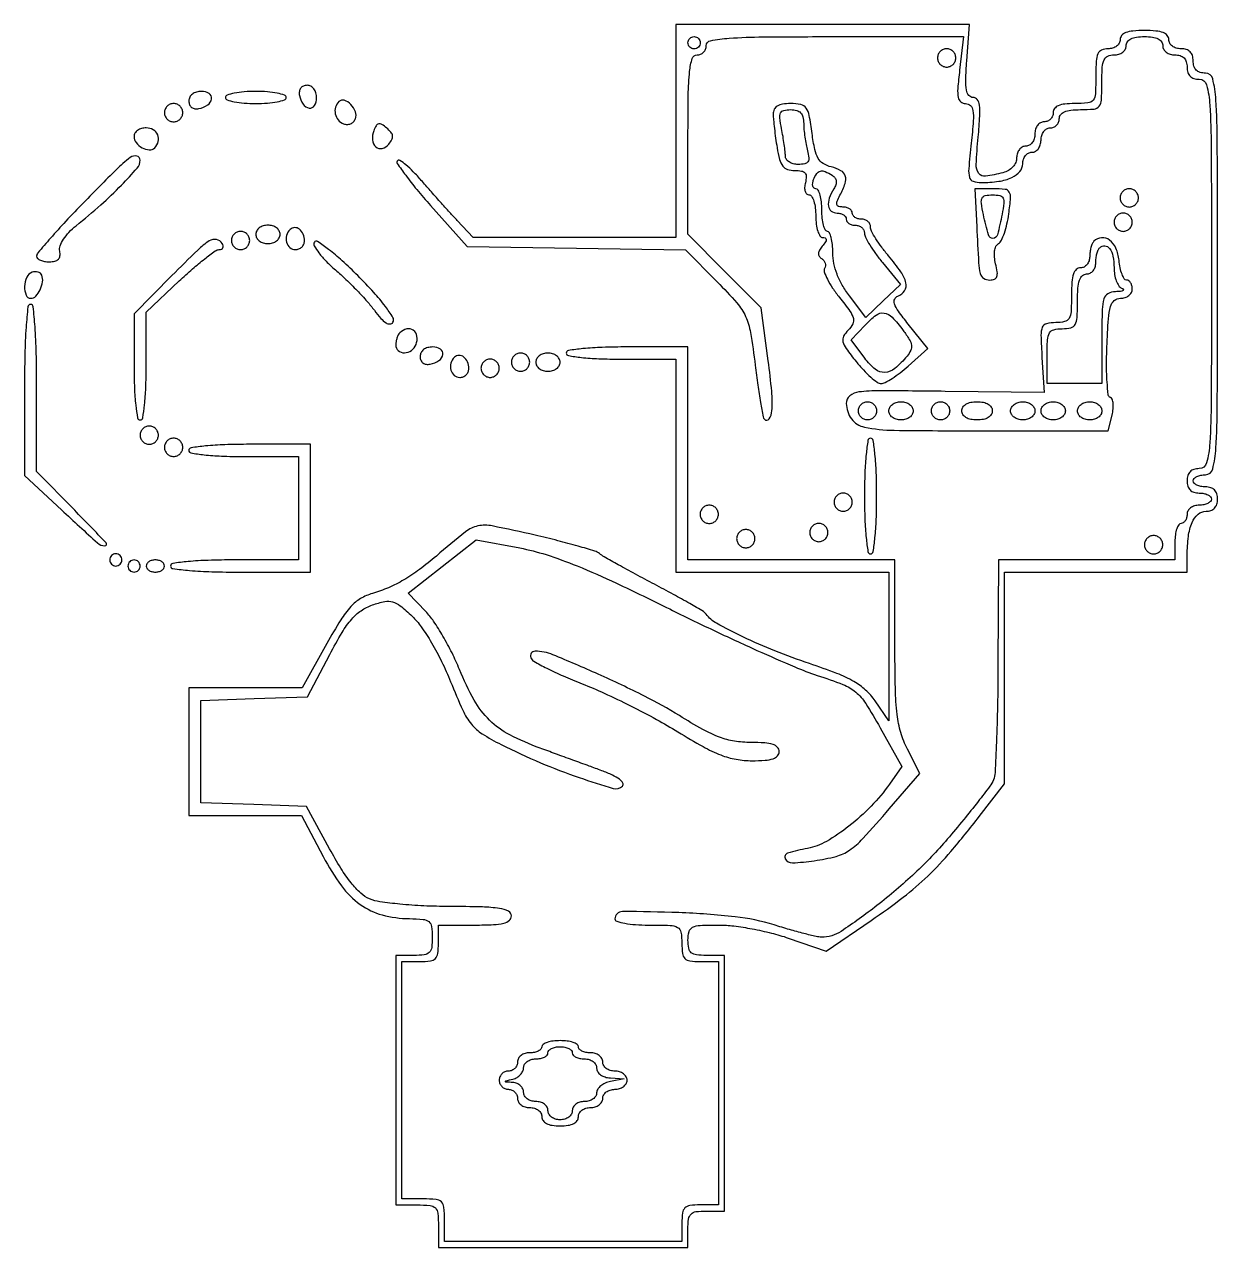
# Model space of a CAD drawing. Extents: x 3 to 199, y 0 to 201.
import ezdxf

# ---------------------------------------------------------------- set-up
doc = ezdxf.new("R2010")
doc.units = 0

msp = doc.modelspace()

# ---------------------------------------------------------------- linework, layer by layer
for points in [[(110, 183.5), (110, 166), (93.358263, 166), (76.716526, 166), (74.108263, 168.778881, -0.003922), (72.874424, 170.11427, -0.001824), (71.293379, 171.865392, -0.001806), (69.646778, 173.71596, -0.002521), (68.188348, 175.383895, 0.015659), (66.875688, 176.807827, 0.026071), (65.674098, 177.910707, 0.024331), (64.682496, 178.651784, 0.358964), (64.279604, 178.612938, 0.361906), (64.237759, 178.15394, 0.007998), (65.627061, 176.206102, 0.014361), (67.439055, 173.891895, 0.008733), (69.705159, 171.257923), (75.727805, 164.5), (93.669599, 164.228193), (111.611393, 163.956385), (116.806445, 158.69599, -0.014615), (120.028288, 155.237021, -0.073275), (121.462605, 153.020819, -0.065602), (122.271265, 150.3795, -0.010336), (123.060285, 144.991594, 0.004194), (123.497935, 141.723548, 0.006415), (123.93744, 138.898632, 0.002624), (124.355628, 136.49734, 0.153112), (124.559537, 136.10713, 0.470877), (125.34, 136.181308, 0.133183), (125.798381, 137.51488, 0.039183), (125.759908, 140.704466, 0.010656), (125.197421, 145.719277), (124.034418, 154.411463), (118.017209, 160.482637), (112, 166.553811), (112, 181.276905, -0.003153), (112.051023, 189.367691, -0.022233), (112.27547, 193.296151, -0.048312), (112.698931, 195.405952, -0.330326), (113.5, 196, 0.099038), (114.072457, 196.114514, 0.097945), (114.559375, 196.440625, 0.097945), (114.885486, 196.927543, 0.099038), (115, 197.5, -0.361014), (115.694318, 198.336294, -0.028543), (118.772947, 198.732259, -0.015665), (124.32066, 198.951606, -0.002048), (136.137681, 199), (157.275363, 199), (156.628946, 193.5, 0.008798), (156.325308, 190.455273, 0.06457), (156.394151, 188.996598, 0.17975), (156.814578, 188.282038, 0.172498), (157.607761, 188, -0.19514), (158.408413, 187.675151, -0.165985), (158.824876, 186.857219, -0.055312), (158.87817, 185.164445, -0.006912), (158.536903, 181.5, 0.005257), (158.131657, 177.299151, 0.083283), (158.246686, 175.873759, 0.254931), (158.843768, 175.22759, 0.083063), (160.170406, 175.013655, 0.033711), (163.055028, 175.225352, 0.071574), (165.199983, 175.850409, 0.107623), (166.521239, 176.835951, 0.180806), (167, 178.116631, -0.078143), (167.113134, 178.836097, -0.090403), (167.440625, 179.44676, -0.100781), (167.927933, 179.855006, -0.124756), (168.5, 180, 0.130775), (169.075754, 180.153209, 0.10214), (169.5625, 180.583333, 0.08892), (169.888136, 181.230589, 0.072314), (170, 182, -0.072314), (170.111864, 182.769411, -0.08892), (170.4375, 183.416667, -0.10214), (170.924246, 183.846791, -0.130775), (171.5, 184, 0.099038), (172.072457, 184.114514, 0.097945), (172.559375, 184.440625, 0.097945), (172.885486, 184.927543, 0.099038), (173, 185.5, -0.164293), (173.226074, 186.169448, -0.129352), (173.833333, 186.642857, -0.075863), (174.895967, 186.918107, -0.025511), (176.5, 187, 0.023974), (178.709242, 187.105988, 0.206324), (179.555556, 187.571429, 0.154453), (179.929858, 188.5825, 0.012019), (180, 191.5, -0.013964), (180.069261, 193.979415, -0.090841), (180.361111, 195.1875, -0.188085), (180.964475, 195.785276, -0.102588), (182, 196, 0.072314), (182.769411, 196.111864, 0.08892), (183.416667, 196.4375, 0.10214), (183.846791, 196.924246, 0.130775), (184, 197.5, -0.152103), (184.202091, 198.148955, -0.12651), (184.75, 198.625, -0.082504), (185.677925, 198.911037, -0.033607), (187, 199, -0.033607), (188.322075, 198.911037, -0.082504), (189.25, 198.625, -0.12651), (189.797909, 198.148955, -0.152103), (190, 197.5, 0.130775), (190.153209, 196.924246, 0.10214), (190.583333, 196.4375, 0.08892), (191.230589, 196.111864, 0.072314), (192, 196, -0.072254), (192.873159, 195.873159, -0.124864), (193.5, 195.5, -0.124864), (193.873159, 194.873159, -0.072254), (194, 194, 0.072254), (194.126841, 193.126841, 0.124864), (194.5, 192.5, 0.124864), (195.126841, 192.126841, 0.072254), (196, 192, -0.341614), (197.204913, 191.068005, -0.047946), (197.734375, 187.75, -0.014718), (197.963027, 180.820552, -0.000888), (198, 160, -0.000888), (197.963027, 139.179448, -0.014718), (197.734375, 132.25, -0.047946), (197.204913, 128.931995, -0.341614), (196, 128, 0.072254), (195.126841, 127.873159, 0.124864), (194.5, 127.5, 0.124864), (194.126841, 126.873159, 0.072254), (194, 126, 0.072254), (194.126841, 125.126841, 0.124864), (194.5, 124.5, 0.124864), (195.126841, 124.126841, 0.072254), (196, 124, -0.048028), (196.765418, 123.926307, -0.068025), (197.4125, 123.70625, -0.088204), (197.848523, 123.381882, -0.191087), (198, 123, -0.191087), (197.848523, 122.618118, -0.088204), (197.4125, 122.29375, -0.068025), (196.765418, 122.073693, -0.048028), (196, 122, 0.072314), (195.230589, 121.888136, 0.08892), (194.583333, 121.5625, 0.10214), (194.153209, 121.075754, 0.130775), (194, 120.5, -0.064853), (193.925306, 119.926543, -0.082425), (193.70625, 119.440625, -0.098894), (193.381354, 119.115568, -0.148195), (193, 119, 0.254951), (192.615738, 118.790443, 0.06271), (192.29375, 118.11875, 0.048861), (192.072766, 117.149251, 0.031626), (192, 116), (192, 113), (177.5, 113), (163, 113), (162.929715, 95.75, -0.00363), (162.853433, 89.019917, -0.00526), (162.68041, 83.078548, -0.002802), (162.453419, 78.064115, -0.084468), (162.179715, 76.836547, -0.063765), (161.605169, 75.821982, -0.004762), (159.673893, 73.292824, -0.006534), (157.294657, 70.318796, -0.004916), (154.603751, 67.108721, -0.027428), (149.263862, 61.516484, -0.023028), (143.034014, 56.18784, -0.019457), (137.151525, 51.964876, -0.14928), (133.930282, 51.012901, -0.054877), (133.051061, 51.117725, -0.005911), (131.058036, 51.605723, -0.007207), (128.692967, 52.25103, -0.005747), (126.160906, 53.012901, 0.048779), (119.750489, 54.354355, 0.017774), (110.487613, 55.034159, 0.008965), (101.219804, 55.217543, 0.414757), (100, 54, 0.332234), (100.292067, 53.608967, 0.026982), (101.615625, 53.29375, 0.027868), (103.39166, 53.072146, 0.017105), (105.5, 53, -0.008002), (109.082489, 52.942664, -0.11737), (110.291667, 52.613636, -0.230406), (110.847929, 51.83205, -0.041432), (111, 50, 0.030723), (111.103846, 48.311537, 0.167168), (111.5, 47.5, 0.167168), (112.311537, 47.103846, 0.030723), (114, 47), (117, 47), (117, 27), (117, 7), (114, 7, 0.030723), (112.311537, 6.896154, 0.167168), (111.5, 6.5, 0.167168), (111.103846, 5.688463, 0.030723), (111, 4), (111, 1), (91.5, 1), (72, 1), (72, 4.5, 0.021868), (71.906903, 6.627612, 0.176278), (71.5, 7.5, 0.176278), (70.627612, 7.906903, 0.021868), (68.5, 8), (65, 8), (65, 27.5), (65, 47), (68, 47, 0.030723), (69.688463, 47.103846, 0.167168), (70.5, 47.5, 0.167168), (70.896154, 48.311537, 0.030723), (71, 50), (71, 53), (77, 53, 0.010614), (80.035942, 53.064452, 0.050675), (81.75, 53.3125, 0.113455), (82.662288, 53.77697, 0.222027), (83, 54.5, 0.289633), (82.513638, 55.269186, 0.073509), (81.034149, 55.720965, 0.03127), (78.231575, 55.965678, 0.005044), (72.75, 56.045104, -0.010487), (68.603011, 56.150351, -0.012304), (64.680043, 56.42917, -0.011536), (61.391342, 56.821158, -0.066564), (59.709222, 57.295104, -0.08439), (58.24522, 58.245818, -0.037813), (56.674389, 59.929029, -0.029786), (54.982613, 62.320279, -0.015249), (53.137955, 65.5), (49.357466, 72.5), (40.678733, 72.788933), (32, 73.077866), (32, 81.5), (32, 89.922134), (40.75, 90.211067), (49.5, 90.5), (53.159701, 97.464551, -0.012863), (55.182501, 101.084708, -0.043908), (56.755794, 103.274429, -0.065415), (58.306461, 104.660374, -0.065781), (60.159701, 105.59558, -0.030877), (62.192995, 106.167602, -0.122976), (63.477999, 106.126189, -0.102505), (64.716379, 105.479528, -0.018092), (66.695302, 103.737877, -0.050076), (68.188183, 102.010949, -0.020495), (69.867638, 99.401017, -0.019202), (71.532767, 96.297176, -0.017708), (73.0037, 92.990821, 0.010748), (75.014446, 88.296226, 0.062854), (76.41949, 86.013311, 0.082045), (78.187125, 84.432, 0.025275), (81.308398, 82.663248, 0.015883), (87.7524, 79.682473, 0.017864), (94.12765, 77.240741, 0.010875), (99.73697, 75.454468, 0.274591), (101.236427, 75.836427, 0.339393), (101.302311, 76.336445, 0.102393), (100.75862, 76.947099, 0.052069), (99.591456, 77.639175, 0.019633), (97.834877, 78.365164, 0.000362), (95.763821, 79.125692, 0.000168), (93.069873, 80.111719, 0.000166), (90.237871, 81.146134, 0.000231), (87.700859, 82.070521, -0.032435), (82.723837, 84.25619, -0.073922), (79.406919, 86.655444, -0.07245), (76.892022, 89.947507, -0.030177), (74.467752, 95, 0.018912), (73.241447, 97.710618, 0.01599), (71.747649, 100.480102, 0.016287), (70.221563, 102.918581, 0.042612), (68.928196, 104.528008), (66.037992, 107.556017), (71.623849, 111.918626), (77.209706, 116.281236), (84.354853, 114.963541, -0.032546), (88.696508, 113.866776, -0.018467), (93.791847, 112.010088, -0.013541), (100.246653, 109.178153, -0.005303), (109, 104.93759, 0.004776), (116.194622, 101.442769, 0.00501), (123.34098, 98.142653, 0.004813), (129.563767, 95.416048, 0.0222), (133.245888, 94.034505, -0.015007), (137.467897, 92.519293, -0.080121), (139.56827, 91.275977, -0.077985), (141.197373, 89.421389, -0.013802), (143.574048, 85.433974), (147.156321, 79.028273), (145.119549, 76.167891, -0.037711), (142.085522, 72.522795, -0.033928), (138.435333, 69.233652, -0.035568), (134.745947, 66.73939, -0.084684), (131.651833, 65.594462, 0.027991), (128.3673, 64.785758, 0.473649), (127.99721, 63.882137, 0.287815), (129.163046, 63.223345, 0.024402), (132.75, 63.564872, 0.027016), (136.341478, 64.284458, 0.088524), (138.535208, 65.286169, 0.056483), (140.731303, 67.2037, 0.006569), (145.074839, 72.086388), (150.098926, 77.885766), (148.049463, 81.903045, -0.046765), (146.966585, 84.627796, -0.042179), (146.362017, 87.602386, -0.024223), (146.073544, 91.852535, -0.004833), (146, 99.460162), (146, 113), (129, 113), (112, 113), (112, 130.5), (112, 148), (102, 148, 0.008055), (97.918453, 147.934243, 0.016864), (94.75, 147.725, 0.012451), (92.367196, 147.426633, 0.371083), (92, 147, 0.365646), (92.35519, 146.579235, 0.014491), (94.5, 146.277778, 0.018502), (97.360273, 146.066717, 0.009164), (101, 146), (110, 146), (110, 128.5), (110, 111), (127.5, 111), (145, 111), (145, 98.77822), (145, 86.556439), (142.75, 89.826538, 0.057189), (141.19278, 91.613105, 0.055769), (139.258959, 93.017766, 0.037465), (136.455864, 94.343873, 0.010829), (131.946455, 95.966133, -0.01441), (126.284834, 98.048803, -0.016568), (121.014334, 100.367429, -0.014508), (116.701878, 102.593885, -0.110131), (115, 104.101612, 0.103035), (114.556082, 104.506146, 0.002859), (112.296875, 105.823639, 0.00576), (109.601692, 107.333731, 0.00391), (106.5, 108.993605, -0.002715), (103.361153, 110.663726, -0.003696), (100.549714, 112.206215, -0.002458), (98.207752, 113.528887, -0.041656), (97.477749, 114.030769, 0.096961), (96.69958, 114.448076, 0.004973), (93.946342, 115.266608, 0.007766), (90.62968, 116.161346, 0.005544), (86.891438, 117.063797, 0.005987), (79.848848, 118.59299, 0.10289), (77.501158, 118.585439, 0.117508), (75.455855, 117.617004, 0.008709), (70.66579, 113.63469, -0.018153), (67.902953, 111.424636, -0.027247), (65.327554, 109.722883, -0.030122), (62.79846, 108.440721, -0.031844), (60.179474, 107.498608, 0.064994), (58.208041, 106.638364, 0.072812), (56.607321, 105.326303, 0.046044), (54.958497, 103.142852, 0.011207), (52.664478, 99.248608), (48.610494, 92), (39.305247, 92), (30, 92), (30, 81.5), (30, 71), (39.263192, 71), (48.526383, 71), (52.076284, 64.25, 0.037043), (55.073401, 59.4505, 0.078825), (58.173025, 56.376769, 0.090581), (61.771536, 54.668527, 0.062515), (66.25, 54.048032, -0.018569), (68.490212, 53.936061, -0.149967), (69.433497, 53.554054, -0.190819), (69.882226, 52.754071, -0.033534), (70, 51, -0.030723), (69.896154, 49.311537, -0.167168), (69.5, 48.5, -0.167168), (68.688463, 48.103846, -0.030723), (67, 48), (64, 48), (64, 27.5), (64, 7), (67.5, 7, -0.021868), (69.627612, 6.906903, -0.176278), (70.5, 6.5, -0.176278), (70.906903, 5.627612, -0.021868), (71, 3.5), (71, 0), (91.5, 0), (112, 0), (112, 3, -0.030723), (112.103846, 4.688463, -0.167168), (112.5, 5.5, -0.167168), (113.311537, 5.896154, -0.030723), (115, 6), (118, 6), (118, 27), (118, 48), (115, 48, -0.030103), (113.386401, 48.097235, -0.144586), (112.55, 48.458333, -0.173074), (112.126572, 49.175563, -0.047675), (112, 50.5, -0.064271), (112.183591, 51.922364, -0.218307), (112.761873, 52.627899, -0.104087), (113.99345, 52.938309, -0.009869), (117.118729, 53, -0.031296), (119.523243, 52.849351, -0.015252), (122.562299, 52.372488, -0.015064), (125.704805, 51.682062, -0.021053), (128.462031, 50.863787), (134.686604, 48.727575), (142.093302, 53.75975, 0.014922), (147.367169, 57.577727, 0.027325), (151.387401, 61.040884, 0.025353), (155.197069, 65.094609, 0.011008), (159.858784, 70.839798), (164, 76.179595), (164, 93.589798), (164, 111), (179, 111), (194, 111), (194.013655, 113.75, -0.029768), (194.216104, 116.885147, -0.070216), (194.826559, 119.141668, -0.110653), (195.808751, 120.503546, -0.183409), (197.116631, 121, 0.082074), (197.919256, 121.132643, 0.122573), (198.514579, 121.515482, 0.117651), (198.876666, 122.146201, 0.071854), (199, 123, 0.072254), (198.873159, 123.873159, 0.124864), (198.5, 124.5, 0.124864), (197.873159, 124.873159, 0.072254), (197, 125, -0.048028), (196.234582, 125.073693, -0.068025), (195.5875, 125.29375, -0.088204), (195.151477, 125.618118, -0.191087), (195, 126, -0.191087), (195.151477, 126.381882, -0.088204), (195.5875, 126.70625, -0.068025), (196.234582, 126.926307, -0.048028), (197, 127, 0.344545), (198.209349, 127.945603, 0.045791), (198.734848, 131.375, 0.014277), (198.963158, 138.511581, 0.000857), (199, 160, 0.000857), (198.963158, 181.488419, 0.014277), (198.734848, 188.625, 0.045791), (198.209349, 192.054397, 0.344545), (197, 193, -0.072254), (196.126841, 193.126841, -0.124864), (195.5, 193.5, -0.124864), (195.126841, 194.126841, -0.072254), (195, 195, 0.072254), (194.873159, 195.873159, 0.124864), (194.5, 196.5, 0.124864), (193.873159, 196.873159, 0.072254), (193, 197, -0.072314), (192.230589, 197.111864, -0.08892), (191.583333, 197.4375, -0.10214), (191.153209, 197.924246, -0.130775), (191, 198.5, 0.176579), (190.750359, 199.184843, 0.128937), (190.083333, 199.65625, 0.069535), (188.888175, 199.923415, 0.020272), (187, 200, 0.020272), (185.111825, 199.923415, 0.069535), (183.916667, 199.65625, 0.128937), (183.249641, 199.184843, 0.176579), (183, 198.5, -0.130775), (182.846791, 197.924246, -0.10214), (182.416667, 197.4375, -0.08892), (181.769411, 197.111864, -0.072314), (181, 197, 0.102588), (179.964475, 196.785276, 0.188085), (179.361111, 196.1875, 0.090841), (179.069261, 194.979415, 0.013964), (179, 192.5, -0.012019), (178.929858, 189.5825, -0.154453), (178.555556, 188.571429, -0.206324), (177.709242, 188.105988, -0.023974), (175.5, 188, 0.025511), (173.895967, 187.918107, 0.075863), (172.833333, 187.642857, 0.129352), (172.226074, 187.169448, 0.164293), (172, 186.5, -0.099038), (171.885486, 185.927543, -0.097945), (171.559375, 185.440625, -0.097945), (171.072457, 185.114514, -0.099038), (170.5, 185, 0.130775), (169.924246, 184.846791, 0.10214), (169.4375, 184.416667, 0.08892), (169.111864, 183.769411, 0.072314), (169, 183, -0.072314), (168.888136, 182.230589, -0.08892), (168.5625, 181.583333, -0.10214), (168.075754, 181.153209, -0.130775), (167.5, 181, 0.124756), (166.927933, 180.855006, 0.100781), (166.440625, 180.44676, 0.090403), (166.113134, 179.836097, 0.078143), (166, 179.116631, -0.100847), (165.837853, 178.320885, -0.083571), (165.371293, 177.591036, -0.07689), (164.649875, 177.005527, -0.066715), (163.75, 176.630286, -0.030607), (160.879705, 176.046528, -0.283289), (159.76828, 176.533113, -0.16591), (159.354961, 177.985811, -0.01037), (159.68223, 182.5, 0.00786), (159.950052, 185.953671, 0.048017), (159.888785, 187.739824, 0.126922), (159.522028, 188.650806, 0.23825), (158.830795, 189, -0.228611), (158.141958, 189.332319, -0.12634), (157.752162, 190.204118, -0.051053), (157.639298, 191.883935, -0.00932), (157.806381, 195), (158.240382, 201), (134.120191, 201), (110, 201)], [(114, 198, -0.099038), (113.923658, 197.618362, -0.097945), (113.70625, 197.29375, -0.097945), (113.381638, 197.076342, -0.099038), (113, 197, -0.099038), (112.618362, 197.076342, -0.097945), (112.29375, 197.29375, -0.097945), (112.076342, 197.618362, -0.099038), (112, 198, -0.099038), (112.076342, 198.381638, -0.097945), (112.29375, 198.70625, -0.097945), (112.618362, 198.923658, -0.099038), (113, 199, -0.099038), (113.381638, 198.923658, -0.097945), (113.70625, 198.70625, -0.097945), (113.923658, 198.381638, -0.099038)], [(153, 195.5, 0.099038), (153.114514, 194.927543, 0.097945), (153.440625, 194.440625, 0.097945), (153.927543, 194.114514, 0.099038), (154.5, 194, 0.099038), (155.072457, 194.114514, 0.097945), (155.559375, 194.440625, 0.097945), (155.885486, 194.927543, 0.099038), (156, 195.5, 0.099038), (155.885486, 196.072457, 0.097945), (155.559375, 196.559375, 0.097945), (155.072457, 196.885486, 0.099038), (154.5, 197, 0.099038), (153.927543, 196.885486, 0.097945), (153.440625, 196.559375, 0.097945), (153.114514, 196.072457, 0.099038)], [(48.176676, 189.332866, 0.100818), (48.769787, 187.900237, 0.210781), (49.770795, 187.270086, 0.297834), (50.642779, 187.672718, 0.14074), (51, 188.916667, 0.066422), (50.888599, 189.751548, 0.09567), (50.561201, 190.41896, 0.111791), (50.054646, 190.84677, 0.12024), (49.426676, 191, 0.099154), (48.820192, 190.878535, 0.133817), (48.380696, 190.53647, 0.126354), (48.159635, 190.00171, 0.083236)], [(30, 188.426676, 0.099154), (30.121465, 187.820192, 0.133817), (30.46353, 187.380696, 0.126354), (30.99829, 187.159635, 0.083236), (31.667134, 187.176676, 0.100818), (33.099763, 187.769787, 0.210781), (33.729914, 188.770795, 0.297834), (33.327282, 189.642779, 0.14074), (32.083333, 190, 0.066422), (31.248452, 189.888599, 0.09567), (30.58104, 189.561201, 0.111791), (30.15323, 189.054646, 0.12024)], [(36, 189, 0.322437), (36.280551, 188.610183, 0.031449), (37.46875, 188.29375, 0.03053), (39.083446, 188.072205, 0.01883), (41, 188, 0.01883), (42.916554, 188.072205, 0.03053), (44.53125, 188.29375, 0.031449), (45.719449, 188.610183, 0.322437), (46, 189, 0.322437), (45.719449, 189.389817, 0.031449), (44.53125, 189.70625, 0.03053), (42.916554, 189.927795, 0.01883), (41, 190, 0.01883), (39.083446, 189.927795, 0.03053), (37.46875, 189.70625, 0.031449), (36.280551, 189.389817, 0.322437)], [(26, 186.5, 0.099038), (26.114514, 185.927543, 0.097945), (26.440625, 185.440625, 0.097945), (26.927543, 185.114514, 0.099038), (27.5, 185, 0.099038), (28.072457, 185.114514, 0.097945), (28.559375, 185.440625, 0.097945), (28.885486, 185.927543, 0.099038), (29, 186.5, 0.099038), (28.885486, 187.072457, 0.097945), (28.559375, 187.559375, 0.097945), (28.072457, 187.885486, 0.099038), (27.5, 188, 0.099038), (26.927543, 187.885486, 0.097945), (26.440625, 187.559375, 0.097945), (26.114514, 187.072457, 0.099038)], [(54.657991, 188.324657, 0.126013), (54.102418, 187.386569, 0.12282), (54.058893, 186.287295, 0.12337), (54.536223, 185.300006, 0.127827), (55.417241, 184.670131, 0.095176), (55.998073, 184.56646, 0.096953), (56.571892, 184.68664, 0.0988), (57.04972, 185.011242, 0.10304), (57.3578, 185.490029, 0.181201), (57.366984, 186.653157, 0.102968), (56.614701, 187.864259, 0.124017), (55.548111, 188.537393, 0.282582)], [(126.011006, 186.25, 0.020978), (126.055357, 185.331292, 0.006003), (126.200855, 183.9125, 0.006031), (126.403757, 182.314061, 0.006371), (126.641848, 180.75, 0.023431), (127.060022, 178.794405, 0.10033), (127.584034, 177.730088, 0.151323), (128.357914, 177.185822, 0.078301), (129.537223, 177, -0.040705), (130.658193, 176.90859, -0.173851), (131.235884, 176.587732, -0.193971), (131.441963, 175.998344, -0.052286), (131.289749, 175, 0.049804), (131.167727, 174.225436, 0.086529), (131.242791, 173.580679, 0.126717), (131.496045, 173.158779, 0.197013), (131.883369, 173, -0.261576), (132.312871, 172.758802, -0.059719), (132.67199, 171.971875, -0.04701), (132.918825, 170.840892, -0.030241), (133, 169.5, 0.030402), (133.081607, 168.159119, 0.047226), (133.329718, 167.028125, 0.060073), (133.690758, 166.241597, 0.260797), (134.122445, 166, -0.097798), (134.562784, 165.913039, -0.313517), (134.716495, 165.674921, -0.141986), (134.581562, 165.262907, -0.023542), (134.073886, 164.589028, 0.042246), (133.600925, 163.909843, 0.118701), (133.437769, 163.358158, 0.164411), (133.565939, 162.903294, 0.104543), (133.967754, 162.519929, -0.087848), (134.329851, 162.196651, -0.094592), (134.547595, 161.776465, -0.100073), (134.588288, 161.325549, -0.111482), (134.446332, 160.913163, 0.231808), (134.388776, 160.32777, 0.028771), (134.920024, 159.122297, 0.029161), (135.767162, 157.679515, 0.020159), (136.882203, 156.14873, -0.010875), (138.616964, 153.857758, -0.091052), (139.173435, 152.690163, -0.186932), (139.076076, 151.779034, -0.077492), (138.333371, 150.761943, 0.072265), (137.580322, 149.752877, 0.187903), (137.468904, 148.868787, 0.095532), (137.988656, 147.754938, 0.011596), (139.631188, 145.595503, 0.019416), (140.820025, 144.218758, 0.025035), (142.01984, 143.056212, 0.024229), (143.08805, 142.207976, 0.156931), (143.734223, 142.000029, 0.123283), (144.401136, 142.166988, 0.020588), (145.547841, 142.841639, 0.021484), (146.856892, 143.768166, 0.017581), (148.175077, 144.865124), (151.381707, 147.730247), (148.191396, 151.758343, -0.011116), (146.581536, 153.886496, -0.068454), (145.938119, 155.096576, -0.194133), (145.961814, 155.848663, -0.199952), (146.500543, 156.361835, 0.161052), (147.587619, 157.251332, 0.201423), (147.803821, 158.525045, 0.096146), (146.985963, 160.351097, 0.023618), (144.959359, 162.962226, -0.016884), (143.826309, 164.382196, -0.020638), (142.869312, 165.785706, -0.019617), (142.171152, 167.010892, -0.120254), (142, 167.712226, 0.115731), (141.884759, 168.203437, 0.100462), (141.559375, 168.621716, 0.0933), (141.072825, 168.902469, 0.084524), (140.5, 169, -0.064853), (139.926543, 169.074694, -0.082425), (139.440625, 169.29375, -0.098894), (139.115568, 169.618646, -0.148195), (139, 170, 0.151449), (138.881773, 170.381368, 0.098371), (138.54904, 170.70625, 0.081304), (138.05178, 170.925396, 0.063296), (137.464816, 171, -0.06691), (136.752855, 171.095703, -0.26886), (136.45641, 171.396412, -0.1627), (136.494269, 171.939385, -0.024808), (136.964816, 172.934259, 0.037092), (137.824895, 174.874549, 0.16246), (137.850862, 176.11149, 0.199149), (137.13911, 176.966408, 0.059437), (135.520753, 177.584147, -0.076153), (134.20732, 178.136235, -0.126958), (133.378556, 178.993832, -0.079205), (132.836817, 180.443378, -0.016925), (132.391922, 183.103199, 0.012521), (131.924155, 186.059514, 0.110798), (131.409819, 187.267062, 0.18848), (130.539832, 187.830669, 0.050609), (128.871169, 188, 0.034396), (127.524636, 187.907259, 0.103254), (126.661119, 187.598581, 0.151001), (126.180378, 187.05263, 0.107541)], [(131.013655, 184.75, 0.020614), (131.062129, 183.725757, 0.011917), (131.200423, 182.5, 0.011897), (131.398132, 181.274675, 0.01952), (131.630286, 180.25, -0.036755), (131.852099, 179.086359, -0.178633), (131.695948, 178.444534, -0.199953), (131.175195, 178.10044, -0.047336), (130.116631, 178, -0.063116), (129.307348, 178.102566, -0.081172), (128.62176, 178.403906, -0.098305), (128.162995, 178.850617, -0.151833), (128, 179.375, 0.027247), (127.960131, 180.106076, 0.007261), (127.816406, 181.264062, 0.00734), (127.614255, 182.577733, 0.007508), (127.375, 183.875, -0.019129), (127.093031, 185.631815, -0.143067), (127.228824, 186.455882, -0.22855), (127.751572, 186.873356, -0.056187), (128.875, 187, -0.064853), (129.860849, 186.871589, -0.13881), (130.515505, 186.483688, -0.132547), (130.888073, 185.795953, -0.056773)], [(21, 182.606989, 0.166767), (21.352279, 181.58016, 0.102084), (22.336188, 180.740688, 0.110164), (23.509634, 180.398878, 0.2156), (24.402234, 180.735568, 0.134985), (24.987248, 181.76434, 0.165081), (24.900926, 182.861624, 0.162656), (24.161397, 183.69098, 0.130763), (23, 184, 0.067898), (22.235532, 183.895707, 0.0845), (21.5875, 183.590803, 0.09971), (21.154161, 183.1382, 0.14217)], [(60.379051, 183.545407, 0.111839), (60.158147, 182.018276, 0.192473), (60.719797, 180.882919, 0.25209), (61.764676, 180.630297, 0.156612), (62.854713, 181.32494, 0.053861), (63.356196, 182.081905, 0.151481), (63.466689, 182.700292, 0.143237), (63.209403, 183.294855, 0.046316), (62.524164, 183.979945, 0.034716), (61.711368, 184.564292, 0.190709), (61.189755, 184.657607, 0.211081), (60.778273, 184.366373, 0.04313)], [(12.75, 171.75172, 0.005356), (9.779849, 168.646181, 0.008176), (7.276562, 165.882806, 0.003712), (5.215389, 163.495802, 0.17806), (5, 162.910157, 0.211676), (5.154265, 162.562093, 0.080864), (5.609039, 162.267359, 0.061546), (6.279544, 162.066747, 0.04197), (7.073324, 162, 0.055033), (7.991738, 162.101393, 0.143676), (8.567294, 162.419799, 0.165442), (8.831811, 162.964361, 0.079455), (8.804842, 163.75, -0.136632), (8.873163, 164.616405, -0.054908), (9.405221, 165.690345, -0.046584), (10.299384, 166.835857, -0.034346), (11.481518, 167.928864, 0.012224), (15.538364, 171.359966, 0.017734), (18.931615, 174.597617, 0.01416), (21.508787, 177.391482, 0.181132), (22, 178.702948, 0.357401), (21.451653, 179.372089, 0.213726), (20.388323, 179.130583, 0.034809), (18.05233, 177.106264, 0.003334)], [(135.697214, 176.208294, -0.092797), (136.152692, 175.782841, -0.129779), (136.35644, 175.267172, -0.11243), (136.292169, 174.661663, -0.058625), (135.962526, 173.973607, 0.054159), (135.211793, 172.441776, 0.121067), (135.074832, 171.16081, 0.194313), (135.548295, 170.330596, 0.168741), (136.5, 170, -0.064853), (137.073457, 169.925306, -0.082425), (137.559375, 169.70625, -0.098894), (137.884432, 169.381354, -0.148195), (138, 169, 0.148195), (138.115568, 168.618646, 0.098894), (138.440625, 168.29375, 0.082425), (138.926543, 168.074694, 0.064853), (139.5, 168, -0.083453), (140.072855, 167.903716, -0.092853), (140.559375, 167.626304, -0.100557), (140.884714, 167.213082, -0.117162), (141, 166.727844, 0.118712), (141.168549, 166.027939, 0.01848), (141.867888, 164.776486, 0.019695), (142.823287, 163.336935, 0.016016), (143.954511, 161.871354), (146.909022, 158.28702), (144.066366, 155.563582), (141.22371, 152.840145), (138.511855, 156.39557, -0.032613), (137.346554, 158.149607, -0.03887), (136.494551, 159.943075, -0.041546), (135.974605, 161.732693, -0.049968), (135.8, 163.475498, 0.024111), (135.73483, 164.826183, 0.038416), (135.535625, 165.964677, 0.045122), (135.2482, 166.776712, 0.293089), (134.9, 167, -0.292165), (134.55187, 167.222408, -0.045555), (134.264375, 168.028125, -0.038664), (134.065177, 169.158715, -0.024282), (134, 170.5, 0.026163), (133.929774, 171.841167, 0.041364), (133.715469, 172.971875, 0.050227), (133.40529, 173.770739, 0.282167), (133.031385, 174, -0.184534), (132.710807, 174.122486, -0.147206), (132.516384, 174.440625, -0.100118), (132.488865, 174.925634, -0.055937), (132.638374, 175.5, -0.056799), (133.155059, 176.49274, -0.1897), (133.749106, 176.901325, -0.161236), (134.530796, 176.829069, -0.038611)], [(159.43873, 167.75, 0.002288), (159.749262, 161.825858, 0.046562), (160.017413, 160.051657, 0.197108), (160.574446, 159.291331, 0.13819), (161.608408, 159, 0.09862), (162.346726, 159.147056, 0.212268), (162.73779, 159.559117, 0.121841), (162.81332, 160.323862, 0.025472), (162.550418, 161.655143, -0.037982), (162.356877, 162.782783, -0.058176), (162.378838, 163.773085, -0.073111), (162.603691, 164.542405, -0.147788), (163.017836, 165.011023, 0.143137), (163.491524, 165.537275, 0.028251), (163.981872, 166.723254, 0.027842), (164.411505, 168.217937, 0.022727), (164.707495, 169.85588, 0.01132), (165.004595, 172.528901, 0.159307), (164.789334, 173.45701, 0.233942), (164.097549, 173.897806, 0.026931), (162.201566, 174), (159.139793, 174)], [(163.614583, 169.822917, -0.014527), (162.833379, 166.432265, -0.334612), (162.099982, 165.851833, -0.343643), (161.359603, 166.401135, -0.014861), (160.53736, 169.75, -0.016849), (160.200785, 171.627849, -0.145549), (160.322708, 172.46039, -0.237508), (160.849715, 172.877862, -0.050936), (162.045545, 173, -0.051474), (163.231932, 172.877539, -0.230549), (163.768886, 172.461758, -0.146711), (163.908425, 171.635893, -0.01836)], [(183, 172.5, 0.099038), (183.114514, 171.927543, 0.097945), (183.440625, 171.440625, 0.097945), (183.927543, 171.114514, 0.099038), (184.5, 171, 0.099038), (185.072457, 171.114514, 0.097945), (185.559375, 171.440625, 0.097945), (185.885486, 171.927543, 0.099038), (186, 172.5, 0.099038), (185.885486, 173.072457, 0.097945), (185.559375, 173.559375, 0.097945), (185.072457, 173.885486, 0.099038), (184.5, 174, 0.099038), (183.927543, 173.885486, 0.097945), (183.440625, 173.559375, 0.097945), (183.114514, 173.072457, 0.099038)], [(182, 168.5, 0.099038), (182.114514, 167.927543, 0.097945), (182.440625, 167.440625, 0.097945), (182.927543, 167.114514, 0.099038), (183.5, 167, 0.099038), (184.072457, 167.114514, 0.097945), (184.559375, 167.440625, 0.097945), (184.885486, 167.927543, 0.099038), (185, 168.5, 0.099038), (184.885486, 169.072457, 0.097945), (184.559375, 169.559375, 0.097945), (184.072457, 169.885486, 0.099038), (183.5, 170, 0.099038), (182.927543, 169.885486, 0.097945), (182.440625, 169.559375, 0.097945), (182.114514, 169.072457, 0.099038)], [(37, 165.5, 0.099038), (37.114514, 164.927543, 0.097945), (37.440625, 164.440625, 0.097945), (37.927543, 164.114514, 0.099038), (38.5, 164, 0.099038), (39.072457, 164.114514, 0.097945), (39.559375, 164.440625, 0.097945), (39.885486, 164.927543, 0.099038), (40, 165.5, 0.099038), (39.885486, 166.072457, 0.097945), (39.559375, 166.559375, 0.097945), (39.072457, 166.885486, 0.099038), (38.5, 167, 0.099038), (37.927543, 166.885486, 0.097945), (37.440625, 166.559375, 0.097945), (37.114514, 166.072457, 0.099038)], [(41, 166.5, 0.130775), (41.153209, 165.924246, 0.10214), (41.583333, 165.4375, 0.08892), (42.230589, 165.111864, 0.072314), (43, 165, 0.072314), (43.769411, 165.111864, 0.08892), (44.416667, 165.4375, 0.10214), (44.846791, 165.924246, 0.130775), (45, 166.5, 0.130775), (44.846791, 167.075754, 0.10214), (44.416667, 167.5625, 0.08892), (43.769411, 167.888136, 0.072314), (43, 168, 0.072314), (42.230589, 167.888136, 0.08892), (41.583333, 167.5625, 0.10214), (41.153209, 167.075754, 0.130775)], [(46.63948, 167.306147, 0.128822), (46.066992, 166.327196, 0.132661), (46.05672, 165.20489, 0.15216), (46.59764, 164.335619, 0.179946), (47.5, 164, 0.095012), (48.072549, 164.109789, 0.096907), (48.559375, 164.423289, 0.098834), (48.885271, 164.891133, 0.103216), (49, 165.440983, 0.098073), (48.782775, 166.537796, 0.128462), (48.169706, 167.350022, 0.172865), (47.37668, 167.618432, 0.194761)], [(27.221112, 159.723095), (21, 153.446189), (21, 144.723095, 0.009526), (21.067021, 141.205666, 0.019011), (21.27866, 138.430774, 0.015137), (21.581037, 136.351498, 0.363927), (22, 136, 0.364759), (22.419832, 136.353277, 0.014825), (22.721767, 138.463736, 0.018766), (22.933126, 141.279285, 0.00935), (23, 144.854943), (23, 153.709886), (28.440139, 158.854943, -0.009549), (30.605619, 160.825996, -0.013541), (32.610908, 162.488639, -0.009571), (34.326142, 163.781856, -0.158018), (34.999156, 164, 0.101158), (35.377842, 164.077406, 0.177637), (35.607816, 164.29375, 0.167539), (35.651002, 164.618198, 0.088709), (35.5, 165, 0.210919), (34.547092, 165.653989, 0.190557), (33.367254, 165.426026, 0.050823), (31.458563, 163.916898, 0.004821)], [(50.621328, 165.196313, 0.274607), (50.610736, 164.59361, 0.033273), (51.373218, 163.442286, 0.031992), (52.553223, 162.08443, 0.020867), (54.073401, 160.669167, -0.013734), (55.808369, 159.099522, -0.010159), (57.642371, 157.273578, -0.010284), (59.305297, 155.476751, -0.022633), (60.483049, 154.022975, 0.021166), (61.55302, 152.694297, 0.069123), (62.405343, 151.958009, 0.151096), (63.052972, 151.775606, 0.253169), (63.530977, 152.050121, 0.283809), (63.531379, 152.855058, 0.023116), (62.290087, 154.67414, 0.023566), (60.384919, 156.97244, 0.011533), (57.756859, 159.724623, 0.011813), (55.199318, 162.164092, 0.020995), (52.965941, 164.030647, 0.017355), (51.164136, 165.315546, 0.42338)], [(178.701236, 165.367903, 0.094113), (178.431529, 164.971742, 0.035048), (178.205988, 164.334113, 0.033211), (178.051728, 163.58664, 0.034293), (178, 162.833333, -0.080377), (177.886697, 162.133065, -0.091482), (177.559375, 161.538542, -0.100741), (177.072097, 161.141051, -0.121457), (176.5, 161, 0.188641), (175.803001, 160.727332, 0.12648), (175.333333, 160, 0.063857), (175.072487, 158.673807, 0.016668), (175, 156.5, -0.012561), (174.931954, 153.791806, -0.118503), (174.606177, 152.684561, -0.211782), (173.886624, 152.15844, -0.053538), (172.411179, 152, 0.059595), (170.892166, 151.818303, 0.24464), (170.215707, 151.227448, 0.10137), (169.99474, 149.947382, 0.006936), (170.161179, 146.25), (170.5, 140.5), (154.25, 140.704619, 0.001748), (143.483971, 140.802548, 0.032055), (140.069912, 140.60264, 0.145839), (138.590653, 139.955813, 0.222541), (138.015313, 138.704619, 0.160589), (138.867926, 136.17759, 0.184002), (141.012697, 134.823943, 0.046745), (145.87626, 134.308207, 0.002959), (160.257233, 134.217521), (181.014465, 134.209452), (181.665173, 136.802079, 0.03381), (181.848069, 137.816906, 0.049893), (181.858028, 138.721258, 0.062708), (181.711075, 139.397623, 0.23215), (181.407941, 139.694744, -0.29217), (181.06012, 140.12213, -0.011161), (180.862513, 142.257412, -0.016924), (180.766734, 144.908366, -0.010751), (180.826147, 147.99739, -0.005999), (181.071053, 152.637623, -0.052387), (181.418286, 154.667698, -0.152952), (182.045371, 155.629793, -0.174132), (183.076147, 156, 0.076422), (183.811148, 156.113, 0.089522), (184.434868, 156.440625, 0.100754), (184.851826, 156.927953, 0.127409), (185, 157.5, 0.060556), (184.930273, 158.073609, 0.07923), (184.724862, 158.559375, 0.097254), (184.420597, 158.884618, 0.157486), (184.063358, 159, -0.25791), (183.681246, 159.211147, -0.048322), (183.309806, 159.952282, -0.040935), (183.001526, 160.999875, -0.027009), (182.813358, 162.241811, 0.077052), (182.305999, 164.227445, 0.129931), (181.255467, 165.574419, 0.186172), (179.954004, 165.951306, 0.176588)], [(182, 161.024316, 0.04075), (182.092306, 159.893597, 0.048301), (182.367188, 158.857938, 0.055208), (182.770018, 158.057522, 0.153872), (183.25, 157.662281, -0.134342), (183.507991, 157.465905, -0.451325), (183.471875, 157.282867, -0.102704), (183.046513, 157.140307, -0.020908), (182.25, 157.078947, 0.114771), (180.996705, 156.740687, 0.200122), (180.327632, 155.919391, 0.066727), (180.051379, 154.155232, 0.005518), (180, 149.5), (180, 142), (175.5, 142), (171, 142), (171, 146.5, -0.012699), (171.068074, 149.179887, -0.114574), (171.388889, 150.3, -0.210352), (172.093239, 150.834383, -0.058662), (173.5, 151, 0.058662), (174.906761, 151.165617, 0.210352), (175.611111, 151.7, 0.114574), (175.931926, 152.820113, 0.012699), (176, 155.5, -0.016668), (176.072487, 157.673807, -0.063857), (176.333333, 159, -0.12648), (176.803001, 159.727332, -0.188641), (177.5, 160, 0.121457), (178.072097, 160.141051, 0.100741), (178.559375, 160.538542, 0.091482), (178.886697, 161.133065, 0.080377), (179, 161.833333, -0.031454), (179.04715, 162.582088, -0.031832), (179.187847, 163.315972, -0.033562), (179.393245, 163.93545, -0.099865), (179.63948, 164.306147, -0.216769), (180.487257, 164.623768, -0.223301), (181.269083, 164.188639, -0.109311), (181.82326, 162.898737, -0.047041)], [(4.25, 160.266667, 0.208421), (3.391506, 159.475416, 0.091248), (3.026474, 157.938472, 0.1066), (3.255661, 156.529104, 0.308567), (4.031385, 156, 0.206407), (4.851905, 156.353795, 0.078456), (5.570599, 157.404282, 0.07376), (5.968439, 158.708081, 0.130924), (5.84433, 159.817011, 0.13624), (5.617051, 160.120598, 0.095907), (5.233959, 160.31333, 0.08295), (4.753555, 160.366084, 0.0695)], [(3, 140.947228), (3, 126.894456), (9.126318, 121.197228, 0.002581), (14.988755, 115.80157, 0.182184), (16.201379, 115.319506, 0.666041), (16.415638, 115.807628, 0.003109), (11.25, 121.15907), (5, 127.553811), (5, 141.276905, 0.005534), (4.936604, 147.00482, 0.012652), (4.731783, 151.319226, 0.007606), (4.442392, 154.601045, 0.38431), (4, 155, 0.385131), (3.556537, 154.598927, 0.007316), (3.26779, 151.236807, 0.012377), (3.063247, 146.821, 0.005384)], [(147.349926, 150.73313, -0.021642), (148.361667, 149.248067, -0.101421), (148.716842, 148.282925, -0.147401), (148.597156, 147.447071, -0.064541), (147.993016, 146.491585, -0.044278), (145.984731, 144.466454, -0.163789), (144.333508, 143.813849, -0.187655), (142.766771, 144.331845, -0.061039), (141.059861, 146.132904), (138.812959, 149.172002), (141.098843, 151.605213, -0.041706), (142.906419, 153.233435, -0.199717), (144.220986, 153.576998, -0.170413), (145.523516, 152.90517, -0.02893)], [(64.666667, 150.333333, 0.077955), (64.410903, 149.982401, 0.038133), (64.195833, 149.470833, 0.036641), (64.049145, 148.892744, 0.043841), (64, 148.333333, 0.212322), (64.413043, 147.404501, 0.190936), (65.405288, 147.034857, 0.151494), (66.566937, 147.421654, 0.146602), (67.32411, 148.402234, 0.1278), (67.476727, 149.756921, 0.202802), (66.883176, 150.74216, 0.217062), (65.801907, 150.962374, 0.140621)], [(68, 146.426676, 0.099154), (68.121465, 145.820192, 0.133817), (68.46353, 145.380696, 0.126354), (68.99829, 145.159635, 0.083236), (69.667134, 145.176676, 0.100818), (71.099763, 145.769787, 0.210781), (71.729914, 146.770795, 0.297834), (71.327282, 147.642779, 0.14074), (70.083333, 148, 0.066422), (69.248452, 147.888599, 0.09567), (68.58104, 147.561201, 0.111791), (68.15323, 147.054646, 0.12024)], [(83, 145.5, 0.099038), (83.114514, 144.927543, 0.097945), (83.440625, 144.440625, 0.097945), (83.927543, 144.114514, 0.099038), (84.5, 144, 0.099038), (85.072457, 144.114514, 0.097945), (85.559375, 144.440625, 0.097945), (85.885486, 144.927543, 0.099038), (86, 145.5, 0.099038), (85.885486, 146.072457, 0.097945), (85.559375, 146.559375, 0.097945), (85.072457, 146.885486, 0.099038), (84.5, 147, 0.099038), (83.927543, 146.885486, 0.097945), (83.440625, 146.559375, 0.097945), (83.114514, 146.072457, 0.099038)], [(87, 145.5, 0.130775), (87.153209, 144.924246, 0.10214), (87.583333, 144.4375, 0.08892), (88.230589, 144.111864, 0.072314), (89, 144, 0.072314), (89.769411, 144.111864, 0.08892), (90.416667, 144.4375, 0.10214), (90.846791, 144.924246, 0.130775), (91, 145.5, 0.130775), (90.846791, 146.075754, 0.10214), (90.416667, 146.5625, 0.08892), (89.769411, 146.888136, 0.072314), (89, 147, 0.072314), (88.230589, 146.888136, 0.08892), (87.583333, 146.5625, 0.10214), (87.153209, 146.075754, 0.130775)], [(73.63948, 146.306147, 0.128822), (73.066992, 145.327196, 0.132661), (73.05672, 144.20489, 0.15216), (73.59764, 143.335619, 0.179946), (74.5, 143, 0.095012), (75.072549, 143.109789, 0.096907), (75.559375, 143.423289, 0.098834), (75.885271, 143.891133, 0.103216), (76, 144.440983, 0.098073), (75.782775, 145.537796, 0.128462), (75.169706, 146.350022, 0.172865), (74.37668, 146.618432, 0.194761)], [(78, 144.5, 0.099038), (78.114514, 143.927543, 0.097945), (78.440625, 143.440625, 0.097945), (78.927543, 143.114514, 0.099038), (79.5, 143, 0.099038), (80.072457, 143.114514, 0.097945), (80.559375, 143.440625, 0.097945), (80.885486, 143.927543, 0.099038), (81, 144.5, 0.099038), (80.885486, 145.072457, 0.097945), (80.559375, 145.559375, 0.097945), (80.072457, 145.885486, 0.099038), (79.5, 146, 0.099038), (78.927543, 145.885486, 0.097945), (78.440625, 145.559375, 0.097945), (78.114514, 145.072457, 0.099038)], [(143, 137.5, -0.099038), (142.885486, 136.927543, -0.097945), (142.559375, 136.440625, -0.097945), (142.072457, 136.114514, -0.099038), (141.5, 136, -0.099038), (140.927543, 136.114514, -0.097945), (140.440625, 136.440625, -0.097945), (140.114514, 136.927543, -0.099038), (140, 137.5, -0.099038), (140.114514, 138.072457, -0.097945), (140.440625, 138.559375, -0.097945), (140.927543, 138.885486, -0.099038), (141.5, 139, -0.099038), (142.072457, 138.885486, -0.097945), (142.559375, 138.559375, -0.097945), (142.885486, 138.072457, -0.099038)], [(149, 137.5, -0.130775), (148.846791, 136.924246, -0.10214), (148.416667, 136.4375, -0.08892), (147.769411, 136.111864, -0.072314), (147, 136, -0.072314), (146.230589, 136.111864, -0.08892), (145.583333, 136.4375, -0.10214), (145.153209, 136.924246, -0.130775), (145, 137.5, -0.130775), (145.153209, 138.075754, -0.10214), (145.583333, 138.5625, -0.08892), (146.230589, 138.888136, -0.072314), (147, 139, -0.072314), (147.769411, 138.888136, -0.08892), (148.416667, 138.5625, -0.10214), (148.846791, 138.075754, -0.130775)], [(155, 137.5, -0.099038), (154.885486, 136.927543, -0.097945), (154.559375, 136.440625, -0.097945), (154.072457, 136.114514, -0.099038), (153.5, 136, -0.099038), (152.927543, 136.114514, -0.097945), (152.440625, 136.440625, -0.097945), (152.114514, 136.927543, -0.099038), (152, 137.5, -0.099038), (152.114514, 138.072457, -0.097945), (152.440625, 138.559375, -0.097945), (152.927543, 138.885486, -0.099038), (153.5, 139, -0.099038), (154.072457, 138.885486, -0.097945), (154.559375, 138.559375, -0.097945), (154.885486, 138.072457, -0.099038)], [(162, 137.5, -0.140575), (161.822179, 136.88002, -0.118484), (161.333333, 136.4, -0.088208), (160.543379, 136.09863, -0.04716), (159.5, 136, -0.04716), (158.456621, 136.09863, -0.088208), (157.666667, 136.4, -0.118484), (157.177821, 136.88002, -0.140575), (157, 137.5, -0.140575), (157.177821, 138.11998, -0.118484), (157.666667, 138.6, -0.088208), (158.456621, 138.90137, -0.04716), (159.5, 139, -0.04716), (160.543379, 138.90137, -0.088208), (161.333333, 138.6, -0.118484), (161.822179, 138.11998, -0.140575)], [(169, 137.5, -0.130775), (168.846791, 136.924246, -0.10214), (168.416667, 136.4375, -0.08892), (167.769411, 136.111864, -0.072314), (167, 136, -0.072314), (166.230589, 136.111864, -0.08892), (165.583333, 136.4375, -0.10214), (165.153209, 136.924246, -0.130775), (165, 137.5, -0.130775), (165.153209, 138.075754, -0.10214), (165.583333, 138.5625, -0.08892), (166.230589, 138.888136, -0.072314), (167, 139, -0.072314), (167.769411, 138.888136, -0.08892), (168.416667, 138.5625, -0.10214), (168.846791, 138.075754, -0.130775)], [(174, 137.5, -0.130775), (173.846791, 136.924246, -0.10214), (173.416667, 136.4375, -0.08892), (172.769411, 136.111864, -0.072314), (172, 136, -0.072314), (171.230589, 136.111864, -0.08892), (170.583333, 136.4375, -0.10214), (170.153209, 136.924246, -0.130775), (170, 137.5, -0.130775), (170.153209, 138.075754, -0.10214), (170.583333, 138.5625, -0.08892), (171.230589, 138.888136, -0.072314), (172, 139, -0.072314), (172.769411, 138.888136, -0.08892), (173.416667, 138.5625, -0.10214), (173.846791, 138.075754, -0.130775)], [(180, 137.5, -0.130775), (179.846791, 136.924246, -0.10214), (179.416667, 136.4375, -0.08892), (178.769411, 136.111864, -0.072314), (178, 136, -0.072314), (177.230589, 136.111864, -0.08892), (176.583333, 136.4375, -0.10214), (176.153209, 136.924246, -0.130775), (176, 137.5, -0.130775), (176.153209, 138.075754, -0.10214), (176.583333, 138.5625, -0.08892), (177.230589, 138.888136, -0.072314), (178, 139, -0.072314), (178.769411, 138.888136, -0.08892), (179.416667, 138.5625, -0.10214), (179.846791, 138.075754, -0.130775)], [(22, 133.5, 0.099038), (22.114514, 132.927543, 0.097945), (22.440625, 132.440625, 0.097945), (22.927543, 132.114514, 0.099038), (23.5, 132, 0.099038), (24.072457, 132.114514, 0.097945), (24.559375, 132.440625, 0.097945), (24.885486, 132.927543, 0.099038), (25, 133.5, 0.099038), (24.885486, 134.072457, 0.097945), (24.559375, 134.559375, 0.097945), (24.072457, 134.885486, 0.099038), (23.5, 135, 0.099038), (22.927543, 134.885486, 0.097945), (22.440625, 134.559375, 0.097945), (22.114514, 134.072457, 0.099038)], [(26, 131.5, 0.099038), (26.114514, 130.927543, 0.097945), (26.440625, 130.440625, 0.097945), (26.927543, 130.114514, 0.099038), (27.5, 130, 0.099038), (28.072457, 130.114514, 0.097945), (28.559375, 130.440625, 0.097945), (28.885486, 130.927543, 0.099038), (29, 131.5, 0.099038), (28.885486, 132.072457, 0.097945), (28.559375, 132.559375, 0.097945), (28.072457, 132.885486, 0.099038), (27.5, 133, 0.099038), (26.927543, 132.885486, 0.097945), (26.440625, 132.559375, 0.097945), (26.114514, 132.072457, 0.099038)], [(141, 123.5, 0.008575), (141.066212, 119.639392, 0.017647), (141.276316, 116.625, 0.013417), (141.576184, 114.361438, 0.368504), (142, 114, 0.368504), (142.423816, 114.361438, 0.013417), (142.723684, 116.625, 0.017647), (142.933788, 119.639392, 0.008575), (143, 123.5, 0.008575), (142.933788, 127.360608, 0.017647), (142.723684, 130.375, 0.013417), (142.423816, 132.638562, 0.368504), (142, 133, 0.368504), (141.576184, 132.638562, 0.013417), (141.276316, 130.375, 0.017647), (141.066212, 127.360608, 0.008575)], [(30, 131, 0.365646), (30.35519, 130.579235, 0.014491), (32.5, 130.277778, 0.018502), (35.360273, 130.066717, 0.009164), (39, 130), (48, 130), (48, 121.5), (48, 113), (37.5, 113, 0.007593), (33.197465, 112.934656, 0.016146), (29.875, 112.72619, 0.011579), (27.372518, 112.429243, 0.373418), (27, 112, 0.377473), (27.382029, 111.566068, 0.010078), (30.125, 111.271739, 0.014876), (33.755364, 111.064625, 0.00681), (38.5, 111), (50, 111), (50, 121.5), (50, 132), (40, 132, 0.008055), (35.918453, 131.934243, 0.016864), (32.75, 131.725, 0.012451), (30.367196, 131.426633, 0.371083)], [(136, 122.5, 0.099038), (136.114514, 121.927543, 0.097945), (136.440625, 121.440625, 0.097945), (136.927543, 121.114514, 0.099038), (137.5, 121, 0.099038), (138.072457, 121.114514, 0.097945), (138.559375, 121.440625, 0.097945), (138.885486, 121.927543, 0.099038), (139, 122.5, 0.099038), (138.885486, 123.072457, 0.097945), (138.559375, 123.559375, 0.097945), (138.072457, 123.885486, 0.099038), (137.5, 124, 0.099038), (136.927543, 123.885486, 0.097945), (136.440625, 123.559375, 0.097945), (136.114514, 123.072457, 0.099038)], [(114, 120.5, 0.099038), (114.114514, 119.927543, 0.097945), (114.440625, 119.440625, 0.097945), (114.927543, 119.114514, 0.099038), (115.5, 119, 0.099038), (116.072457, 119.114514, 0.097945), (116.559375, 119.440625, 0.097945), (116.885486, 119.927543, 0.099038), (117, 120.5, 0.099038), (116.885486, 121.072457, 0.097945), (116.559375, 121.559375, 0.097945), (116.072457, 121.885486, 0.099038), (115.5, 122, 0.099038), (114.927543, 121.885486, 0.097945), (114.440625, 121.559375, 0.097945), (114.114514, 121.072457, 0.099038)], [(132, 117.5, 0.099038), (132.114514, 116.927543, 0.097945), (132.440625, 116.440625, 0.097945), (132.927543, 116.114514, 0.099038), (133.5, 116, 0.099038), (134.072457, 116.114514, 0.097945), (134.559375, 116.440625, 0.097945), (134.885486, 116.927543, 0.099038), (135, 117.5, 0.099038), (134.885486, 118.072457, 0.097945), (134.559375, 118.559375, 0.097945), (134.072457, 118.885486, 0.099038), (133.5, 119, 0.099038), (132.927543, 118.885486, 0.097945), (132.440625, 118.559375, 0.097945), (132.114514, 118.072457, 0.099038)], [(120, 116.5, 0.099038), (120.114514, 115.927543, 0.097945), (120.440625, 115.440625, 0.097945), (120.927543, 115.114514, 0.099038), (121.5, 115, 0.099038), (122.072457, 115.114514, 0.097945), (122.559375, 115.440625, 0.097945), (122.885486, 115.927543, 0.099038), (123, 116.5, 0.099038), (122.885486, 117.072457, 0.097945), (122.559375, 117.559375, 0.097945), (122.072457, 117.885486, 0.099038), (121.5, 118, 0.099038), (120.927543, 117.885486, 0.097945), (120.440625, 117.559375, 0.097945), (120.114514, 117.072457, 0.099038)], [(187, 115.5, 0.099038), (187.114514, 114.927543, 0.097945), (187.440625, 114.440625, 0.097945), (187.927543, 114.114514, 0.099038), (188.5, 114, 0.099038), (189.072457, 114.114514, 0.097945), (189.559375, 114.440625, 0.097945), (189.885486, 114.927543, 0.099038), (190, 115.5, 0.099038), (189.885486, 116.072457, 0.097945), (189.559375, 116.559375, 0.097945), (189.072457, 116.885486, 0.099038), (188.5, 117, 0.099038), (187.927543, 116.885486, 0.097945), (187.440625, 116.559375, 0.097945), (187.114514, 116.072457, 0.099038)], [(17, 113, 0.099038), (17.076342, 112.618362, 0.097945), (17.29375, 112.29375, 0.097945), (17.618362, 112.076342, 0.099038), (18, 112, 0.099038), (18.381638, 112.076342, 0.097945), (18.70625, 112.29375, 0.097945), (18.923658, 112.618362, 0.099038), (19, 113, 0.099038), (18.923658, 113.381638, 0.097945), (18.70625, 113.70625, 0.097945), (18.381638, 113.923658, 0.099038), (18, 114, 0.099038), (17.618362, 113.923658, 0.097945), (17.29375, 113.70625, 0.097945), (17.076342, 113.381638, 0.099038)], [(20, 112, 0.099038), (20.076342, 111.618362, 0.097945), (20.29375, 111.29375, 0.097945), (20.618362, 111.076342, 0.099038), (21, 111, 0.099038), (21.381638, 111.076342, 0.097945), (21.70625, 111.29375, 0.097945), (21.923658, 111.618362, 0.099038), (22, 112, 0.099038), (21.923658, 112.381638, 0.097945), (21.70625, 112.70625, 0.097945), (21.381638, 112.923658, 0.099038), (21, 113, 0.099038), (20.618362, 112.923658, 0.097945), (20.29375, 112.70625, 0.097945), (20.076342, 112.381638, 0.099038)], [(23, 112, 0.148195), (23.115568, 111.618646, 0.098894), (23.440625, 111.29375, 0.082425), (23.926543, 111.074694, 0.064853), (24.5, 111, 0.064853), (25.073457, 111.074694, 0.082425), (25.559375, 111.29375, 0.098894), (25.884432, 111.618646, 0.148195), (26, 112, 0.148195), (25.884432, 112.381354, 0.098894), (25.559375, 112.70625, 0.082425), (25.073457, 112.925306, 0.064853), (24.5, 113, 0.064853), (23.926543, 112.925306, 0.082425), (23.440625, 112.70625, 0.098894), (23.115568, 112.381354, 0.148195)], [(86.200054, 96.899838, 0.188102), (86.667338, 96.337808, 0.009407), (88.823092, 95.197584, 0.014053), (91.504433, 93.936574, 0.009609), (94.614578, 92.649838, -0.014653), (98.252256, 91.101691, -0.00835), (102.558964, 89.029953, -0.008334), (106.828165, 86.797913, -0.013646), (110.358128, 84.75, 0.011002), (114.491684, 82.322603, 0.034221), (117.412327, 80.945594, 0.047774), (119.902788, 80.238402, 0.045331), (122.526937, 80, 0.016833), (124.685326, 80.072684, 0.064146), (126.00449, 80.333835, 0.12665), (126.728557, 80.803593, 0.188), (127, 81.5, 0.192563), (126.719821, 82.200523, 0.125356), (125.972322, 82.669633, 0.062125), (124.602857, 82.928671, 0.015715), (122.333933, 83, -0.040172), (119.631993, 83.217433, -0.049708), (117.19339, 83.865983, -0.037205), (114.434788, 85.143327, -0.012276), (110.583933, 87.412936, 0.023118), (104.86599, 90.61805, 0.011112), (97.266941, 94.218261, 0.007322), (89.802079, 97.423549, 0.098046), (86.890635, 98, 0.113253), (86.51647, 97.914148, 0.140708), (86.25164, 97.676828, 0.130533), (86.140799, 97.319708, 0.091025)], [(88, 33, -0.191087), (87.848523, 32.618118, -0.088204), (87.4125, 32.29375, -0.068025), (86.765418, 32.073693, -0.048028), (86, 32, 0.072314), (85.230589, 31.888136, 0.08892), (84.583333, 31.5625, 0.10214), (84.153209, 31.075754, 0.130775), (84, 30.5, -0.099038), (83.885486, 29.927543, -0.097945), (83.559375, 29.440625, -0.097945), (83.072457, 29.114514, -0.099038), (82.5, 29, 0.099038), (81.927543, 28.885486, 0.097945), (81.440625, 28.559375, 0.097945), (81.114514, 28.072457, 0.099038), (81, 27.5, 0.099038), (81.114514, 26.927543, 0.097945), (81.440625, 26.440625, 0.097945), (81.927543, 26.114514, 0.099038), (82.5, 26, -0.099038), (83.072457, 25.885486, -0.097945), (83.559375, 25.559375, -0.097945), (83.885486, 25.072457, -0.099038), (84, 24.5, 0.130775), (84.153209, 23.924246, 0.10214), (84.583333, 23.4375, 0.08892), (85.230589, 23.111864, 0.072314), (86, 23, -0.072314), (86.769411, 22.888136, -0.08892), (87.416667, 22.5625, -0.10214), (87.846791, 22.075754, -0.130775), (88, 21.5, 0.152103), (88.202091, 20.851045, 0.12651), (88.75, 20.375, 0.082504), (89.677925, 20.088963, 0.033607), (91, 20, 0.033607), (92.322075, 20.088963, 0.082504), (93.25, 20.375, 0.12651), (93.797909, 20.851045, 0.152103), (94, 21.5, -0.130775), (94.153209, 22.075754, -0.10214), (94.583333, 22.5625, -0.08892), (95.230589, 22.888136, -0.072314), (96, 23, 0.072314), (96.769411, 23.111864, 0.08892), (97.416667, 23.4375, 0.10214), (97.846791, 23.924246, 0.130775), (98, 24.5, -0.130775), (98.153209, 25.075754, -0.10214), (98.583333, 25.5625, -0.08892), (99.230589, 25.888136, -0.072314), (100, 26, 0.072314), (100.769411, 26.111864, 0.08892), (101.416667, 26.4375, 0.10214), (101.846791, 26.924246, 0.130775), (102, 27.5, 0.130775), (101.846791, 28.075754, 0.10214), (101.416667, 28.5625, 0.08892), (100.769411, 28.888136, 0.072314), (100, 29, -0.072314), (99.230589, 29.111864, -0.08892), (98.583333, 29.4375, -0.10214), (98.153209, 29.924246, -0.130775), (98, 30.5, 0.130775), (97.846791, 31.075754, 0.10214), (97.416667, 31.5625, 0.08892), (96.769411, 31.888136, 0.072314), (96, 32, -0.048028), (95.234582, 32.073693, -0.068025), (94.5875, 32.29375, -0.088204), (94.151477, 32.618118, -0.191087), (94, 33, 0.254951), (93.790443, 33.384262, 0.06271), (93.11875, 33.70625, 0.048861), (92.149251, 33.927234, 0.031626), (91, 34, 0.031626), (89.850749, 33.927234, 0.048861), (88.88125, 33.70625, 0.06271), (88.209557, 33.384262, 0.254951)], [(93, 32, 0.191087), (93.151477, 31.618118, 0.088204), (93.5875, 31.29375, 0.068025), (94.234582, 31.073693, 0.048028), (95, 31, -0.072314), (95.769411, 30.888136, -0.08892), (96.416667, 30.5625, -0.10214), (96.846791, 30.075754, -0.130775), (97, 29.5, 0.139989), (97.169388, 28.906853, 0.096728), (97.647697, 28.392596, 0.080816), (98.373213, 28.026372, 0.06151), (99.25, 27.863818), (101.5, 27.727636), (99.25, 27.294267, 0.058152), (98.389611, 27.022023, 0.067395), (97.660938, 26.568006, 0.078312), (97.168558, 26.009654, 0.142551), (97, 25.430449, -0.138599), (96.845831, 24.884964, -0.100092), (96.4125, 24.420194, -0.085727), (95.764381, 24.10725, -0.069813), (95, 24, 0.072314), (94.230589, 23.888136, 0.08892), (93.583333, 23.5625, 0.10214), (93.153209, 23.075754, 0.130775), (93, 22.5, -0.130775), (92.846791, 21.924246, -0.10214), (92.416667, 21.4375, -0.08892), (91.769411, 21.111864, -0.072314), (91, 21, -0.072314), (90.230589, 21.111864, -0.08892), (89.583333, 21.4375, -0.10214), (89.153209, 21.924246, -0.130775), (89, 22.5, 0.130775), (88.846791, 23.075754, 0.10214), (88.416667, 23.5625, 0.08892), (87.769411, 23.888136, 0.072314), (87, 24, -0.072314), (86.230589, 24.111864, -0.08892), (85.583333, 24.4375, -0.10214), (85.153209, 24.924246, -0.130775), (85, 25.5, 0.113553), (84.866265, 26.081275, 0.093499), (84.485938, 26.59345, 0.087338), (83.918405, 26.958323, 0.082928), (83.25, 27.116001, -0.002113), (82.076061, 27.198801, -0.392517), (82, 27.280763, -0.339035), (82.073823, 27.377121, -0.001923), (83.25, 27.689326, 0.071619), (83.918867, 27.971018, 0.07028), (84.485938, 28.431396, 0.075733), (84.868522, 28.993792, 0.112012), (85, 29.573324, -0.138952), (85.154169, 30.11737, -0.100057), (85.5875, 30.580914, -0.085606), (86.23561, 30.893049, -0.06962), (87, 31, 0.048028), (87.765418, 31.073693, 0.068025), (88.4125, 31.29375, 0.088204), (88.848523, 31.618118, 0.191087), (89, 32, -0.191087), (89.151477, 32.381882, -0.088204), (89.5875, 32.70625, -0.068025), (90.234582, 32.926307, -0.048028), (91, 33, -0.048028), (91.765418, 32.926307, -0.068025), (92.4125, 32.70625, -0.088204), (92.848523, 32.381882, -0.191087)]]:
    msp.add_lwpolyline(points, format="xyb", close=True)

doc.saveas('drawing.dxf')
